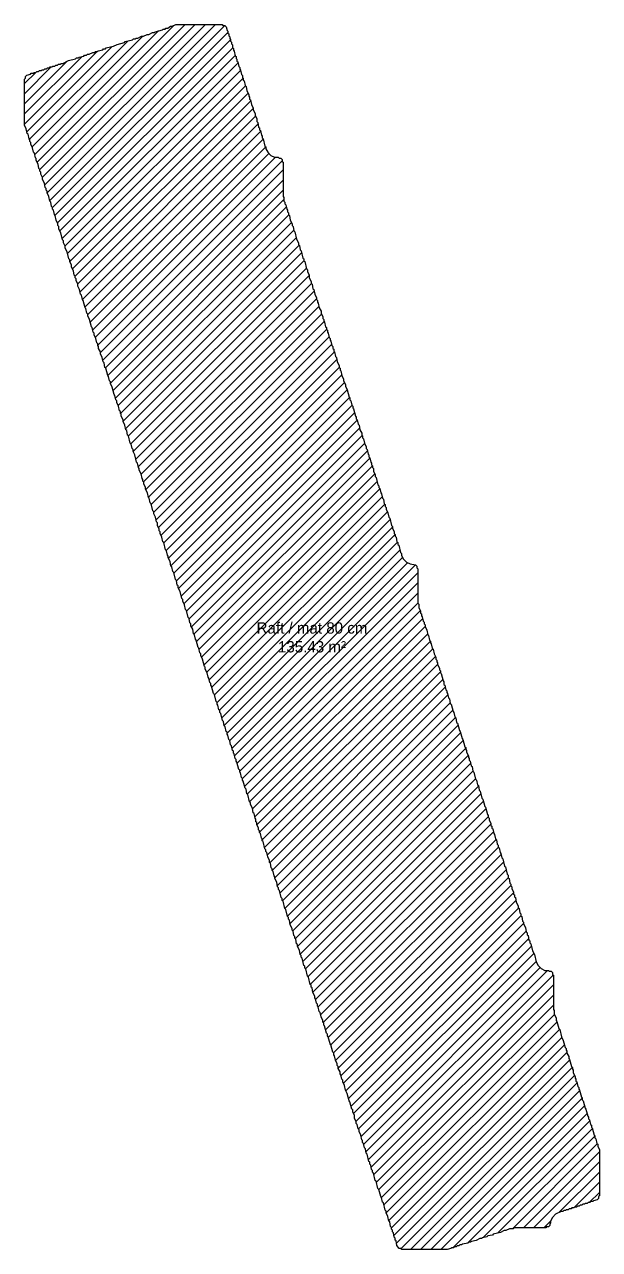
# Model space of a CAD drawing. Header units: metres. Extents: x -50 to 27.2, y -4.4 to 72.4.
# Drawn here: x -45.9 to -33.18, y 15.62 to 42.74 of the extents above; entities that cross this region are included whole.
import ezdxf

# ---------------------------------------------------------------- set-up
doc = ezdxf.new("R2010")
doc.units = ezdxf.units.M
for name, color, linetype in [('BLINDING-LABEL', 7, 'Continuous'), ('BLINDING-RAFT-80', 6, 'Continuous'), ('BLINDING-RAFT-80-HATCH', 6, 'Continuous')]:
    doc.layers.add(name, color=color, linetype=linetype)

msp = doc.modelspace()

# ---------------------------------------------------------------- hatches: boundary and pattern name
at = {"layer": 'BLINDING-RAFT-80-HATCH'}
h = msp.add_hatch(dxfattribs=at)
h.set_pattern_fill('ANSI31', scale=0.05)
h.paths.add_polyline_path([(-37.57, 15.64), (-37.61, 15.64), (-37.66, 15.71), (-37.68, 15.81), (-37.7, 15.83), (-37.7, 15.87), (-37.72, 15.89), (-37.74, 15.99), (-37.76, 16.01), (-37.76, 16.05), (-37.78, 16.07), (-37.78, 16.11), (-37.8, 16.13), (-37.82, 16.23), (-37.84, 16.25), (-37.86, 16.35), (-37.9, 16.43), (-37.9, 16.47), (-37.92, 16.49), (-37.96, 16.65), (-37.98, 16.67), (-38, 16.77), (-38.02, 16.79), (-38.06, 16.95), (-38.08, 16.97), (-38.12, 17.13), (-38.14, 17.15), (-38.18, 17.31), (-38.2, 17.33), (-38.2, 17.37), (-38.22, 17.39), (-38.24, 17.49), (-38.26, 17.51), (-38.26, 17.55), (-38.28, 17.57), (-38.32, 17.73), (-38.34, 17.75), (-38.36, 17.85), (-38.38, 17.87), (-38.4, 17.97), (-38.42, 17.99), (-38.42, 18.03), (-38.44, 18.05), (-38.46, 18.15), (-38.5, 18.23), (-38.5, 18.27), (-38.52, 18.29), (-38.54, 18.39), (-38.56, 18.41), (-38.56, 18.45), (-38.6, 18.53), (-38.6, 18.59), (-38.64, 18.67), (-38.64, 18.71), (-38.66, 18.73), (-38.7, 18.89), (-38.72, 18.91), (-38.76, 19.07), (-38.8, 19.15), (-38.82, 19.25), (-38.86, 19.33), (-38.86, 19.37), (-38.88, 19.39), (-38.9, 19.49), (-38.92, 19.51), (-38.92, 19.55), (-38.96, 19.63), (-38.96, 19.67), (-38.98, 19.69), (-38.98, 19.73), (-39.02, 19.81), (-39.04, 19.91), (-39.06, 19.93), (-39.06, 19.97), (-39.08, 19.99), (-39.12, 20.15), (-39.14, 20.17), (-39.18, 20.33), (-39.2, 20.35), (-39.2, 20.39), (-39.22, 20.41), (-39.26, 20.57), (-39.28, 20.59), (-39.28, 20.63), (-39.3, 20.65), (-39.3, 20.69), (-39.34, 20.77), (-39.36, 20.87), (-39.38, 20.89), (-39.4, 20.99), (-39.42, 21.01), (-39.42, 21.05), (-39.44, 21.07), (-39.46, 21.17), (-39.48, 21.19), (-39.48, 21.23), (-39.52, 21.31), (-39.54, 21.41), (-39.56, 21.43), (-39.56, 21.47), (-39.58, 21.49), (-39.62, 21.65), (-39.64, 21.67), (-39.68, 21.83), (-39.7, 21.85), (-39.7, 21.89), (-39.72, 21.91), (-39.76, 22.07), (-39.78, 22.09), (-39.78, 22.13), (-39.8, 22.15), (-39.82, 22.25), (-39.86, 22.33), (-39.86, 22.37), (-39.88, 22.39), (-39.9, 22.49), (-39.92, 22.51), (-39.92, 22.55), (-39.94, 22.57), (-39.96, 22.67), (-39.98, 22.69), (-39.98, 22.73), (-40.02, 22.81), (-40.04, 22.91), (-40.06, 22.93), (-40.06, 22.97), (-40.08, 22.99), (-40.12, 23.15), (-40.14, 23.17), (-40.18, 23.33), (-40.2, 23.35), (-40.2, 23.39), (-40.22, 23.41), (-40.26, 23.57), (-40.28, 23.59), (-40.28, 23.63), (-40.3, 23.65), (-40.32, 23.75), (-40.36, 23.83), (-40.36, 23.87), (-40.38, 23.89), (-40.4, 23.99), (-40.42, 24.01), (-40.42, 24.05), (-40.44, 24.07), (-40.46, 24.17), (-40.48, 24.19), (-40.48, 24.23), (-40.52, 24.31), (-40.54, 24.41), (-40.56, 24.43), (-40.56, 24.47), (-40.58, 24.49), (-40.62, 24.65), (-40.64, 24.67), (-40.64, 24.71), (-40.66, 24.73), (-40.68, 24.83), (-40.7, 24.85), (-40.7, 24.89), (-40.72, 24.91), (-40.72, 24.95), (-40.76, 25.03), (-40.76, 25.07), (-40.78, 25.09), (-40.78, 25.15), (-40.8, 25.17), (-40.82, 25.27), (-40.84, 25.29), (-40.86, 25.39), (-40.9, 25.47), (-40.9, 25.51), (-40.92, 25.53), (-40.96, 25.69), (-40.98, 25.71), (-41, 25.81), (-41.02, 25.83), (-41.06, 25.99), (-41.08, 26.01), (-41.08, 26.05), (-41.1, 26.07), (-41.12, 26.17), (-41.14, 26.19), (-41.14, 26.23), (-41.16, 26.25), (-41.2, 26.41), (-41.22, 26.43), (-41.22, 26.47), (-41.24, 26.49), (-41.26, 26.59), (-41.28, 26.61), (-41.28, 26.65), (-41.3, 26.67), (-41.32, 26.77), (-41.34, 26.79), (-41.36, 26.89), (-41.38, 26.91), (-41.4, 27.01), (-41.42, 27.03), (-41.42, 27.07), (-41.44, 27.09), (-41.46, 27.19), (-41.48, 27.21), (-41.5, 27.31), (-41.52, 27.33), (-41.56, 27.49), (-41.58, 27.51), (-41.58, 27.55), (-41.6, 27.57), (-41.62, 27.67), (-41.64, 27.69), (-41.64, 27.73), (-41.66, 27.75), (-41.7, 27.91), (-41.72, 27.93), (-41.76, 28.09), (-41.78, 28.11), (-41.78, 28.15), (-41.8, 28.17), (-41.82, 28.27), (-41.84, 28.29), (-41.86, 28.39), (-41.9, 28.47), (-41.9, 28.51), (-41.92, 28.53), (-41.96, 28.69), (-42, 28.77), (-42, 28.81), (-42.02, 28.83), (-42.04, 28.93), (-42.06, 28.95), (-42.1, 29.11), (-42.12, 29.13), (-42.14, 29.23), (-42.16, 29.25), (-42.18, 29.35), (-42.22, 29.43), (-42.22, 29.47), (-42.24, 29.49), (-42.26, 29.59), (-42.28, 29.61), (-42.32, 29.77), (-42.34, 29.79), (-42.36, 29.89), (-42.4, 29.97), (-42.4, 30.01), (-42.42, 30.03), (-42.46, 30.19), (-42.5, 30.27), (-42.5, 30.31), (-42.52, 30.33), (-42.54, 30.43), (-42.56, 30.45), (-42.6, 30.61), (-42.62, 30.63), (-42.64, 30.73), (-42.66, 30.75), (-42.68, 30.85), (-42.72, 30.93), (-42.72, 30.97), (-42.74, 30.99), (-42.76, 31.09), (-42.78, 31.11), (-42.82, 31.27), (-42.84, 31.29), (-42.86, 31.39), (-42.9, 31.47), (-42.9, 31.51), (-42.92, 31.53), (-42.92, 31.57), (-42.96, 31.65), (-42.96, 31.71), (-42.98, 31.73), (-43, 31.83), (-43.04, 31.91), (-43.04, 31.95), (-43.06, 31.97), (-43.1, 32.13), (-43.12, 32.15), (-43.14, 32.25), (-43.16, 32.27), (-43.18, 32.37), (-43.22, 32.45), (-43.22, 32.49), (-43.26, 32.57), (-43.26, 32.61), (-43.28, 32.63), (-43.28, 32.67), (-43.3, 32.69), (-43.32, 32.79), (-43.36, 32.87), (-43.36, 32.91), (-43.38, 32.93), (-43.4, 33.03), (-43.42, 33.05), (-43.46, 33.21), (-43.5, 33.29), (-43.5, 33.33), (-43.52, 33.35), (-43.54, 33.45), (-43.56, 33.47), (-43.6, 33.63), (-43.62, 33.65), (-43.64, 33.75), (-43.66, 33.77), (-43.68, 33.87), (-43.72, 33.95), (-43.72, 33.99), (-43.76, 34.07), (-43.76, 34.11), (-43.78, 34.13), (-43.78, 34.17), (-43.8, 34.19), (-43.82, 34.29), (-43.86, 34.37), (-43.86, 34.41), (-43.88, 34.43), (-43.9, 34.53), (-43.92, 34.55), (-43.96, 34.71), (-44, 34.79), (-44, 34.83), (-44.02, 34.85), (-44.04, 34.95), (-44.06, 34.97), (-44.1, 35.13), (-44.12, 35.15), (-44.14, 35.25), (-44.16, 35.27), (-44.18, 35.37), (-44.22, 35.45), (-44.22, 35.49), (-44.26, 35.57), (-44.26, 35.61), (-44.28, 35.63), (-44.28, 35.67), (-44.3, 35.69), (-44.32, 35.79), (-44.36, 35.87), (-44.36, 35.91), (-44.38, 35.93), (-44.4, 36.03), (-44.42, 36.05), (-44.46, 36.21), (-44.5, 36.29), (-44.5, 36.33), (-44.52, 36.35), (-44.54, 36.45), (-44.56, 36.47), (-44.6, 36.63), (-44.62, 36.65), (-44.64, 36.75), (-44.66, 36.77), (-44.68, 36.87), (-44.72, 36.95), (-44.72, 36.99), (-44.76, 37.07), (-44.76, 37.11), (-44.78, 37.13), (-44.78, 37.17), (-44.8, 37.19), (-44.82, 37.29), (-44.86, 37.37), (-44.86, 37.41), (-44.9, 37.49), (-44.9, 37.53), (-44.92, 37.55), (-44.96, 37.71), (-45, 37.79), (-45, 37.83), (-45.04, 37.91), (-45.04, 37.95), (-45.06, 37.97), (-45.1, 38.13), (-45.14, 38.21), (-45.14, 38.27), (-45.16, 38.29), (-45.16, 38.33), (-45.2, 38.41), (-45.22, 38.51), (-45.24, 38.53), (-45.26, 38.63), (-45.28, 38.65), (-45.28, 38.69), (-45.3, 38.71), (-45.32, 38.81), (-45.34, 38.83), (-45.36, 38.93), (-45.4, 39.01), (-45.4, 39.05), (-45.42, 39.07), (-45.42, 39.11), (-45.44, 39.13), (-45.46, 39.23), (-45.5, 39.31), (-45.5, 39.35), (-45.54, 39.43), (-45.54, 39.47), (-45.56, 39.49), (-45.56, 39.53), (-45.58, 39.55), (-45.6, 39.65), (-45.64, 39.73), (-45.64, 39.77), (-45.66, 39.79), (-45.68, 39.89), (-45.7, 39.91), (-45.72, 40.01), (-45.76, 40.09), (-45.76, 40.13), (-45.78, 40.15), (-45.78, 40.19), (-45.8, 40.21), (-45.82, 40.31), (-45.84, 40.33), (-45.86, 40.43), (-45.9, 40.51), (-45.9, 41.53), (-45.88, 41.55), (-45.88, 41.59), (-45.85, 41.62), (-45.77, 41.64), (-45.75, 41.66), (-45.71, 41.66), (-45.69, 41.68), (-45.65, 41.68), (-45.63, 41.7), (-45.59, 41.7), (-45.57, 41.72), (-45.53, 41.72), (-45.51, 41.74), (-45.47, 41.74), (-45.45, 41.76), (-45.41, 41.76), (-45.39, 41.78), (-45.35, 41.78), (-45.33, 41.8), (-45.29, 41.8), (-45.27, 41.82), (-45.23, 41.82), (-45.21, 41.84), (-45.17, 41.84), (-45.15, 41.86), (-45.11, 41.86), (-45.09, 41.88), (-45.05, 41.88), (-44.93, 41.94), (-44.77, 41.98), (-44.75, 42), (-44.71, 42), (-44.69, 42.02), (-44.59, 42.04), (-44.57, 42.06), (-44.53, 42.06), (-44.51, 42.08), (-44.47, 42.08), (-44.39, 42.12), (-44.35, 42.12), (-44.33, 42.14), (-44.29, 42.14), (-44.27, 42.16), (-44.17, 42.18), (-44.15, 42.2), (-44.11, 42.2), (-44.09, 42.22), (-43.93, 42.26), (-43.85, 42.3), (-43.69, 42.34), (-43.67, 42.36), (-43.51, 42.4), (-43.49, 42.42), (-43.45, 42.42), (-43.43, 42.44), (-43.39, 42.44), (-43.31, 42.48), (-43.27, 42.48), (-43.19, 42.52), (-43.15, 42.52), (-43.07, 42.56), (-43.03, 42.56), (-43.01, 42.58), (-42.85, 42.62), (-42.83, 42.64), (-42.79, 42.64), (-42.77, 42.66), (-42.73, 42.66), (-42.67, 42.7), (-42.63, 42.7), (-42.55, 42.74), (-41.53, 42.74), (-41.51, 42.72), (-41.47, 42.72), (-41.44, 42.69), (-41.42, 42.61), (-41.4, 42.59), (-41.4, 42.55), (-41.38, 42.53), (-41.38, 42.49), (-41.36, 42.47), (-41.36, 42.43), (-41.34, 42.41), (-41.34, 42.37), (-41.32, 42.35), (-41.32, 42.31), (-41.3, 42.29), (-41.3, 42.23), (-41.28, 42.21), (-41.28, 42.17), (-41.26, 42.15), (-41.24, 42.05), (-41.22, 42.03), (-41.22, 41.99), (-41.2, 41.97), (-41.2, 41.93), (-41.18, 41.91), (-41.16, 41.81), (-41.14, 41.79), (-41.14, 41.75), (-41.12, 41.73), (-41.1, 41.63), (-41.08, 41.61), (-41.08, 41.57), (-41.06, 41.55), (-41.06, 41.51), (-41.04, 41.49), (-41.02, 41.39), (-41, 41.37), (-40.98, 41.27), (-40.94, 41.19), (-40.94, 41.15), (-40.92, 41.13), (-40.92, 41.09), (-40.9, 41.07), (-40.88, 40.97), (-40.84, 40.89), (-40.84, 40.85), (-40.8, 40.77), (-40.8, 40.73), (-40.76, 40.65), (-40.76, 40.59), (-40.74, 40.57), (-40.72, 40.47), (-40.7, 40.45), (-40.7, 40.41), (-40.68, 40.39), (-40.66, 40.29), (-40.64, 40.27), (-40.64, 40.23), (-40.62, 40.21), (-40.58, 40.05), (-40.56, 40.03), (-40.56, 39.99), (-40.52, 39.91), (-40.45, 39.84), (-40.37, 39.8), (-40.29, 39.8), (-40.27, 39.78), (-40.23, 39.78), (-40.2, 39.75), (-40.2, 39.71), (-40.18, 39.69), (-40.18, 38.93), (-40.16, 38.91), (-40.16, 38.83), (-40.14, 38.81), (-40.14, 38.77), (-40.12, 38.75), (-40.1, 38.65), (-40.08, 38.63), (-40.08, 38.59), (-40.06, 38.57), (-40.06, 38.53), (-40.04, 38.51), (-40.02, 38.41), (-39.98, 38.33), (-39.98, 38.29), (-39.96, 38.27), (-39.94, 38.17), (-39.92, 38.15), (-39.88, 37.99), (-39.84, 37.91), (-39.84, 37.87), (-39.82, 37.85), (-39.8, 37.75), (-39.78, 37.73), (-39.74, 37.57), (-39.72, 37.55), (-39.72, 37.51), (-39.7, 37.49), (-39.66, 37.33), (-39.64, 37.31), (-39.64, 37.27), (-39.6, 37.19), (-39.6, 37.13), (-39.56, 37.05), (-39.56, 37.01), (-39.54, 36.99), (-39.52, 36.89), (-39.5, 36.87), (-39.48, 36.77), (-39.44, 36.69), (-39.44, 36.65), (-39.42, 36.63), (-39.42, 36.59), (-39.4, 36.57), (-39.38, 36.47), (-39.34, 36.39), (-39.34, 36.35), (-39.3, 36.27), (-39.3, 36.23), (-39.28, 36.21), (-39.28, 36.17), (-39.26, 36.15), (-39.24, 36.05), (-39.22, 36.03), (-39.22, 35.99), (-39.2, 35.97), (-39.2, 35.93), (-39.18, 35.91), (-39.16, 35.81), (-39.14, 35.79), (-39.14, 35.75), (-39.12, 35.73), (-39.1, 35.63), (-39.08, 35.61), (-39.08, 35.57), (-39.06, 35.55), (-39.06, 35.51), (-39.04, 35.49), (-39.02, 35.39), (-39, 35.37), (-38.98, 35.27), (-38.94, 35.19), (-38.94, 35.15), (-38.92, 35.13), (-38.92, 35.09), (-38.9, 35.07), (-38.88, 34.97), (-38.84, 34.89), (-38.84, 34.85), (-38.8, 34.77), (-38.8, 34.73), (-38.76, 34.65), (-38.72, 34.49), (-38.7, 34.47), (-38.7, 34.43), (-38.68, 34.41), (-38.66, 34.31), (-38.64, 34.29), (-38.64, 34.25), (-38.62, 34.23), (-38.58, 34.07), (-38.56, 34.05), (-38.56, 34.01), (-38.54, 33.99), (-38.52, 33.89), (-38.5, 33.87), (-38.48, 33.77), (-38.44, 33.69), (-38.44, 33.65), (-38.42, 33.63), (-38.42, 33.59), (-38.4, 33.57), (-38.38, 33.47), (-38.34, 33.39), (-38.34, 33.35), (-38.32, 33.33), (-38.3, 33.23), (-38.28, 33.21), (-38.28, 33.17), (-38.26, 33.15), (-38.24, 33.05), (-38.22, 33.03), (-38.22, 32.99), (-38.2, 32.97), (-38.2, 32.93), (-38.18, 32.91), (-38.18, 32.85), (-38.14, 32.77), (-38.14, 32.73), (-38.12, 32.71), (-38.08, 32.55), (-38.06, 32.53), (-38.06, 32.49), (-38.04, 32.47), (-38.02, 32.37), (-38, 32.35), (-37.98, 32.25), (-37.96, 32.23), (-37.94, 32.13), (-37.92, 32.11), (-37.92, 32.07), (-37.9, 32.05), (-37.9, 32.01), (-37.86, 31.93), (-37.84, 31.83), (-37.82, 31.81), (-37.78, 31.65), (-37.76, 31.63), (-37.76, 31.59), (-37.72, 31.51), (-37.72, 31.47), (-37.7, 31.45), (-37.7, 31.41), (-37.68, 31.39), (-37.66, 31.29), (-37.64, 31.27), (-37.64, 31.23), (-37.62, 31.21), (-37.58, 31.05), (-37.56, 31.03), (-37.56, 30.99), (-37.52, 30.91), (-37.45, 30.84), (-37.37, 30.8), (-37.25, 30.78), (-37.22, 30.75), (-37.22, 30.71), (-37.2, 30.69), (-37.2, 29.93), (-37.18, 29.91), (-37.18, 29.83), (-37.14, 29.75), (-37.14, 29.71), (-37.12, 29.69), (-37.12, 29.65), (-37.1, 29.63), (-37.08, 29.53), (-37.06, 29.51), (-37.06, 29.47), (-37.04, 29.45), (-37.04, 29.41), (-37, 29.33), (-36.98, 29.23), (-36.96, 29.21), (-36.94, 29.11), (-36.92, 29.09), (-36.92, 29.05), (-36.9, 29.03), (-36.88, 28.93), (-36.86, 28.91), (-36.84, 28.81), (-36.8, 28.73), (-36.8, 28.69), (-36.78, 28.67), (-36.78, 28.63), (-36.76, 28.61), (-36.76, 28.57), (-36.72, 28.49), (-36.72, 28.45), (-36.7, 28.43), (-36.7, 28.39), (-36.68, 28.37), (-36.64, 28.21), (-36.62, 28.19), (-36.62, 28.13), (-36.6, 28.11), (-36.58, 28.01), (-36.56, 27.99), (-36.56, 27.95), (-36.54, 27.93), (-36.52, 27.83), (-36.5, 27.81), (-36.48, 27.71), (-36.46, 27.69), (-36.42, 27.53), (-36.4, 27.51), (-36.38, 27.41), (-36.36, 27.39), (-36.34, 27.29), (-36.32, 27.27), (-36.28, 27.11), (-36.26, 27.09), (-36.22, 26.93), (-36.2, 26.91), (-36.16, 26.75), (-36.14, 26.73), (-36.14, 26.69), (-36.12, 26.67), (-36.12, 26.63), (-36.08, 26.55), (-36.08, 26.51), (-36.06, 26.49), (-36.06, 26.45), (-36.04, 26.43), (-36.02, 26.33), (-36, 26.31), (-35.98, 26.21), (-35.96, 26.19), (-35.92, 26.03), (-35.9, 26.01), (-35.88, 25.91), (-35.86, 25.89), (-35.84, 25.79), (-35.82, 25.77), (-35.78, 25.61), (-35.76, 25.59), (-35.72, 25.43), (-35.7, 25.41), (-35.66, 25.25), (-35.64, 25.23), (-35.64, 25.19), (-35.62, 25.17), (-35.62, 25.13), (-35.58, 25.05), (-35.58, 25.01), (-35.56, 24.99), (-35.56, 24.95), (-35.54, 24.93), (-35.52, 24.83), (-35.5, 24.81), (-35.48, 24.71), (-35.46, 24.69), (-35.44, 24.59), (-35.42, 24.57), (-35.42, 24.53), (-35.4, 24.51), (-35.38, 24.41), (-35.36, 24.39), (-35.34, 24.29), (-35.32, 24.27), (-35.28, 24.11), (-35.26, 24.09), (-35.22, 23.93), (-35.2, 23.91), (-35.2, 23.85), (-35.18, 23.83), (-35.16, 23.73), (-35.14, 23.71), (-35.14, 23.67), (-35.12, 23.65), (-35.12, 23.61), (-35.08, 23.53), (-35.08, 23.49), (-35.06, 23.47), (-35.06, 23.43), (-35.04, 23.41), (-35.02, 23.31), (-34.98, 23.23), (-34.98, 23.19), (-34.96, 23.17), (-34.94, 23.07), (-34.92, 23.05), (-34.92, 23.01), (-34.9, 22.99), (-34.88, 22.89), (-34.86, 22.87), (-34.86, 22.83), (-34.82, 22.75), (-34.8, 22.65), (-34.78, 22.63), (-34.78, 22.59), (-34.76, 22.57), (-34.74, 22.47), (-34.72, 22.45), (-34.72, 22.41), (-34.7, 22.39), (-34.66, 22.23), (-34.62, 22.15), (-34.58, 21.99), (-34.54, 21.91), (-34.47, 21.84), (-34.39, 21.8), (-34.31, 21.8), (-34.29, 21.78), (-34.25, 21.78), (-34.22, 21.75), (-34.22, 21.71), (-34.2, 21.69), (-34.2, 20.93), (-34.18, 20.91), (-34.18, 20.83), (-34.14, 20.75), (-34.14, 20.69), (-34.12, 20.67), (-34.08, 20.51), (-34.06, 20.49), (-34.02, 20.33), (-33.98, 20.25), (-33.94, 20.09), (-33.92, 20.07), (-33.92, 20.03), (-33.9, 20.01), (-33.9, 19.97), (-33.86, 19.89), (-33.86, 19.85), (-33.84, 19.83), (-33.8, 19.67), (-33.78, 19.65), (-33.78, 19.61), (-33.76, 19.59), (-33.76, 19.53), (-33.72, 19.45), (-33.72, 19.41), (-33.7, 19.39), (-33.7, 19.35), (-33.68, 19.33), (-33.66, 19.23), (-33.64, 19.21), (-33.64, 19.17), (-33.62, 19.15), (-33.58, 18.99), (-33.56, 18.97), (-33.56, 18.93), (-33.54, 18.91), (-33.5, 18.75), (-33.48, 18.73), (-33.44, 18.57), (-33.42, 18.55), (-33.42, 18.51), (-33.4, 18.49), (-33.38, 18.39), (-33.36, 18.37), (-33.36, 18.33), (-33.34, 18.31), (-33.3, 18.15), (-33.28, 18.13), (-33.28, 18.09), (-33.26, 18.07), (-33.24, 17.97), (-33.22, 17.95), (-33.22, 17.91), (-33.18, 17.83), (-33.18, 16.81), (-33.2, 16.79), (-33.2, 16.75), (-33.23, 16.72), (-33.31, 16.7), (-33.33, 16.68), (-33.37, 16.68), (-33.39, 16.66), (-33.43, 16.66), (-33.45, 16.64), (-33.49, 16.64), (-33.51, 16.62), (-33.55, 16.62), (-33.57, 16.6), (-33.61, 16.6), (-33.63, 16.58), (-33.67, 16.58), (-33.69, 16.56), (-33.73, 16.56), (-33.75, 16.54), (-33.79, 16.54), (-33.81, 16.52), (-33.85, 16.52), (-33.87, 16.5), (-33.91, 16.5), (-33.93, 16.48), (-33.97, 16.48), (-33.99, 16.46), (-34.03, 16.46), (-34.15, 16.4), (-34.22, 16.33), (-34.26, 16.25), (-34.26, 16.21), (-34.28, 16.19), (-34.28, 16.15), (-34.31, 16.12), (-34.35, 16.12), (-34.37, 16.1), (-35.07, 16.1), (-35.09, 16.08), (-35.17, 16.08), (-35.25, 16.04), (-35.29, 16.04), (-35.37, 16), (-35.53, 15.96), (-35.55, 15.94), (-35.65, 15.92), (-35.67, 15.9), (-35.77, 15.88), (-35.79, 15.86), (-35.83, 15.86), (-35.91, 15.82), (-36.01, 15.8), (-36.03, 15.78), (-36.07, 15.78), (-36.09, 15.76), (-36.21, 15.74), (-36.23, 15.72), (-36.27, 15.72), (-36.29, 15.7), (-36.33, 15.7), (-36.35, 15.68), (-36.39, 15.68), (-36.41, 15.66), (-36.45, 15.66), (-36.47, 15.64), (-36.55, 15.62), (-37.55, 15.62)])

# ---------------------------------------------------------------- linework, layer by layer
at = {"layer": 'BLINDING-RAFT-80'}
msp.add_lwpolyline([(-37.57, 15.64), (-37.61, 15.64), (-37.66, 15.71), (-37.68, 15.81), (-37.7, 15.83), (-37.7, 15.87), (-37.72, 15.89), (-37.74, 15.99), (-37.76, 16.01), (-37.76, 16.05), (-37.78, 16.07), (-37.78, 16.11), (-37.8, 16.13), (-37.82, 16.23), (-37.84, 16.25), (-37.86, 16.35), (-37.9, 16.43), (-37.9, 16.47), (-37.92, 16.49), (-37.96, 16.65), (-37.98, 16.67), (-38, 16.77), (-38.02, 16.79), (-38.06, 16.95), (-38.08, 16.97), (-38.12, 17.13), (-38.14, 17.15), (-38.18, 17.31), (-38.2, 17.33), (-38.2, 17.37), (-38.22, 17.39), (-38.24, 17.49), (-38.26, 17.51), (-38.26, 17.55), (-38.28, 17.57), (-38.32, 17.73), (-38.34, 17.75), (-38.36, 17.85), (-38.38, 17.87), (-38.4, 17.97), (-38.42, 17.99), (-38.42, 18.03), (-38.44, 18.05), (-38.46, 18.15), (-38.5, 18.23), (-38.5, 18.27), (-38.52, 18.29), (-38.54, 18.39), (-38.56, 18.41), (-38.56, 18.45), (-38.6, 18.53), (-38.6, 18.59), (-38.64, 18.67), (-38.64, 18.71), (-38.66, 18.73), (-38.7, 18.89), (-38.72, 18.91), (-38.76, 19.07), (-38.8, 19.15), (-38.82, 19.25), (-38.86, 19.33), (-38.86, 19.37), (-38.88, 19.39), (-38.9, 19.49), (-38.92, 19.51), (-38.92, 19.55), (-38.96, 19.63), (-38.96, 19.67), (-38.98, 19.69), (-38.98, 19.73), (-39.02, 19.81), (-39.04, 19.91), (-39.06, 19.93), (-39.06, 19.97), (-39.08, 19.99), (-39.12, 20.15), (-39.14, 20.17), (-39.18, 20.33), (-39.2, 20.35), (-39.2, 20.39), (-39.22, 20.41), (-39.26, 20.57), (-39.28, 20.59), (-39.28, 20.63), (-39.3, 20.65), (-39.3, 20.69), (-39.34, 20.77), (-39.36, 20.87), (-39.38, 20.89), (-39.4, 20.99), (-39.42, 21.01), (-39.42, 21.05), (-39.44, 21.07), (-39.46, 21.17), (-39.48, 21.19), (-39.48, 21.23), (-39.52, 21.31), (-39.54, 21.41), (-39.56, 21.43), (-39.56, 21.47), (-39.58, 21.49), (-39.62, 21.65), (-39.64, 21.67), (-39.68, 21.83), (-39.7, 21.85), (-39.7, 21.89), (-39.72, 21.91), (-39.76, 22.07), (-39.78, 22.09), (-39.78, 22.13), (-39.8, 22.15), (-39.82, 22.25), (-39.86, 22.33), (-39.86, 22.37), (-39.88, 22.39), (-39.9, 22.49), (-39.92, 22.51), (-39.92, 22.55), (-39.94, 22.57), (-39.96, 22.67), (-39.98, 22.69), (-39.98, 22.73), (-40.02, 22.81), (-40.04, 22.91), (-40.06, 22.93), (-40.06, 22.97), (-40.08, 22.99), (-40.12, 23.15), (-40.14, 23.17), (-40.18, 23.33), (-40.2, 23.35), (-40.2, 23.39), (-40.22, 23.41), (-40.26, 23.57), (-40.28, 23.59), (-40.28, 23.63), (-40.3, 23.65), (-40.32, 23.75), (-40.36, 23.83), (-40.36, 23.87), (-40.38, 23.89), (-40.4, 23.99), (-40.42, 24.01), (-40.42, 24.05), (-40.44, 24.07), (-40.46, 24.17), (-40.48, 24.19), (-40.48, 24.23), (-40.52, 24.31), (-40.54, 24.41), (-40.56, 24.43), (-40.56, 24.47), (-40.58, 24.49), (-40.62, 24.65), (-40.64, 24.67), (-40.64, 24.71), (-40.66, 24.73), (-40.68, 24.83), (-40.7, 24.85), (-40.7, 24.89), (-40.72, 24.91), (-40.72, 24.95), (-40.76, 25.03), (-40.76, 25.07), (-40.78, 25.09), (-40.78, 25.15), (-40.8, 25.17), (-40.82, 25.27), (-40.84, 25.29), (-40.86, 25.39), (-40.9, 25.47), (-40.9, 25.51), (-40.92, 25.53), (-40.96, 25.69), (-40.98, 25.71), (-41, 25.81), (-41.02, 25.83), (-41.06, 25.99), (-41.08, 26.01), (-41.08, 26.05), (-41.1, 26.07), (-41.12, 26.17), (-41.14, 26.19), (-41.14, 26.23), (-41.16, 26.25), (-41.2, 26.41), (-41.22, 26.43), (-41.22, 26.47), (-41.24, 26.49), (-41.26, 26.59), (-41.28, 26.61), (-41.28, 26.65), (-41.3, 26.67), (-41.32, 26.77), (-41.34, 26.79), (-41.36, 26.89), (-41.38, 26.91), (-41.4, 27.01), (-41.42, 27.03), (-41.42, 27.07), (-41.44, 27.09), (-41.46, 27.19), (-41.48, 27.21), (-41.5, 27.31), (-41.52, 27.33), (-41.56, 27.49), (-41.58, 27.51), (-41.58, 27.55), (-41.6, 27.57), (-41.62, 27.67), (-41.64, 27.69), (-41.64, 27.73), (-41.66, 27.75), (-41.7, 27.91), (-41.72, 27.93), (-41.76, 28.09), (-41.78, 28.11), (-41.78, 28.15), (-41.8, 28.17), (-41.82, 28.27), (-41.84, 28.29), (-41.86, 28.39), (-41.9, 28.47), (-41.9, 28.51), (-41.92, 28.53), (-41.96, 28.69), (-42, 28.77), (-42, 28.81), (-42.02, 28.83), (-42.04, 28.93), (-42.06, 28.95), (-42.1, 29.11), (-42.12, 29.13), (-42.14, 29.23), (-42.16, 29.25), (-42.18, 29.35), (-42.22, 29.43), (-42.22, 29.47), (-42.24, 29.49), (-42.26, 29.59), (-42.28, 29.61), (-42.32, 29.77), (-42.34, 29.79), (-42.36, 29.89), (-42.4, 29.97), (-42.4, 30.01), (-42.42, 30.03), (-42.46, 30.19), (-42.5, 30.27), (-42.5, 30.31), (-42.52, 30.33), (-42.54, 30.43), (-42.56, 30.45), (-42.6, 30.61), (-42.62, 30.63), (-42.64, 30.73), (-42.66, 30.75), (-42.68, 30.85), (-42.72, 30.93), (-42.72, 30.97), (-42.74, 30.99), (-42.76, 31.09), (-42.78, 31.11), (-42.82, 31.27), (-42.84, 31.29), (-42.86, 31.39), (-42.9, 31.47), (-42.9, 31.51), (-42.92, 31.53), (-42.92, 31.57), (-42.96, 31.65), (-42.96, 31.71), (-42.98, 31.73), (-43, 31.83), (-43.04, 31.91), (-43.04, 31.95), (-43.06, 31.97), (-43.1, 32.13), (-43.12, 32.15), (-43.14, 32.25), (-43.16, 32.27), (-43.18, 32.37), (-43.22, 32.45), (-43.22, 32.49), (-43.26, 32.57), (-43.26, 32.61), (-43.28, 32.63), (-43.28, 32.67), (-43.3, 32.69), (-43.32, 32.79), (-43.36, 32.87), (-43.36, 32.91), (-43.38, 32.93), (-43.4, 33.03), (-43.42, 33.05), (-43.46, 33.21), (-43.5, 33.29), (-43.5, 33.33), (-43.52, 33.35), (-43.54, 33.45), (-43.56, 33.47), (-43.6, 33.63), (-43.62, 33.65), (-43.64, 33.75), (-43.66, 33.77), (-43.68, 33.87), (-43.72, 33.95), (-43.72, 33.99), (-43.76, 34.07), (-43.76, 34.11), (-43.78, 34.13), (-43.78, 34.17), (-43.8, 34.19), (-43.82, 34.29), (-43.86, 34.37), (-43.86, 34.41), (-43.88, 34.43), (-43.9, 34.53), (-43.92, 34.55), (-43.96, 34.71), (-44, 34.79), (-44, 34.83), (-44.02, 34.85), (-44.04, 34.95), (-44.06, 34.97), (-44.1, 35.13), (-44.12, 35.15), (-44.14, 35.25), (-44.16, 35.27), (-44.18, 35.37), (-44.22, 35.45), (-44.22, 35.49), (-44.26, 35.57), (-44.26, 35.61), (-44.28, 35.63), (-44.28, 35.67), (-44.3, 35.69), (-44.32, 35.79), (-44.36, 35.87), (-44.36, 35.91), (-44.38, 35.93), (-44.4, 36.03), (-44.42, 36.05), (-44.46, 36.21), (-44.5, 36.29), (-44.5, 36.33), (-44.52, 36.35), (-44.54, 36.45), (-44.56, 36.47), (-44.6, 36.63), (-44.62, 36.65), (-44.64, 36.75), (-44.66, 36.77), (-44.68, 36.87), (-44.72, 36.95), (-44.72, 36.99), (-44.76, 37.07), (-44.76, 37.11), (-44.78, 37.13), (-44.78, 37.17), (-44.8, 37.19), (-44.82, 37.29), (-44.86, 37.37), (-44.86, 37.41), (-44.9, 37.49), (-44.9, 37.53), (-44.92, 37.55), (-44.96, 37.71), (-45, 37.79), (-45, 37.83), (-45.04, 37.91), (-45.04, 37.95), (-45.06, 37.97), (-45.1, 38.13), (-45.14, 38.21), (-45.14, 38.27), (-45.16, 38.29), (-45.16, 38.33), (-45.2, 38.41), (-45.22, 38.51), (-45.24, 38.53), (-45.26, 38.63), (-45.28, 38.65), (-45.28, 38.69), (-45.3, 38.71), (-45.32, 38.81), (-45.34, 38.83), (-45.36, 38.93), (-45.4, 39.01), (-45.4, 39.05), (-45.42, 39.07), (-45.42, 39.11), (-45.44, 39.13), (-45.46, 39.23), (-45.5, 39.31), (-45.5, 39.35), (-45.54, 39.43), (-45.54, 39.47), (-45.56, 39.49), (-45.56, 39.53), (-45.58, 39.55), (-45.6, 39.65), (-45.64, 39.73), (-45.64, 39.77), (-45.66, 39.79), (-45.68, 39.89), (-45.7, 39.91), (-45.72, 40.01), (-45.76, 40.09), (-45.76, 40.13), (-45.78, 40.15), (-45.78, 40.19), (-45.8, 40.21), (-45.82, 40.31), (-45.84, 40.33), (-45.86, 40.43), (-45.9, 40.51), (-45.9, 41.53), (-45.88, 41.55), (-45.88, 41.59), (-45.85, 41.62), (-45.77, 41.64), (-45.75, 41.66), (-45.71, 41.66), (-45.69, 41.68), (-45.65, 41.68), (-45.63, 41.7), (-45.59, 41.7), (-45.57, 41.72), (-45.53, 41.72), (-45.51, 41.74), (-45.47, 41.74), (-45.45, 41.76), (-45.41, 41.76), (-45.39, 41.78), (-45.35, 41.78), (-45.33, 41.8), (-45.29, 41.8), (-45.27, 41.82), (-45.23, 41.82), (-45.21, 41.84), (-45.17, 41.84), (-45.15, 41.86), (-45.11, 41.86), (-45.09, 41.88), (-45.05, 41.88), (-44.93, 41.94), (-44.77, 41.98), (-44.75, 42), (-44.71, 42), (-44.69, 42.02), (-44.59, 42.04), (-44.57, 42.06), (-44.53, 42.06), (-44.51, 42.08), (-44.47, 42.08), (-44.39, 42.12), (-44.35, 42.12), (-44.33, 42.14), (-44.29, 42.14), (-44.27, 42.16), (-44.17, 42.18), (-44.15, 42.2), (-44.11, 42.2), (-44.09, 42.22), (-43.93, 42.26), (-43.85, 42.3), (-43.69, 42.34), (-43.67, 42.36), (-43.51, 42.4), (-43.49, 42.42), (-43.45, 42.42), (-43.43, 42.44), (-43.39, 42.44), (-43.31, 42.48), (-43.27, 42.48), (-43.19, 42.52), (-43.15, 42.52), (-43.07, 42.56), (-43.03, 42.56), (-43.01, 42.58), (-42.85, 42.62), (-42.83, 42.64), (-42.79, 42.64), (-42.77, 42.66), (-42.73, 42.66), (-42.67, 42.7), (-42.63, 42.7), (-42.55, 42.74), (-41.53, 42.74), (-41.51, 42.72), (-41.47, 42.72), (-41.44, 42.69), (-41.42, 42.61), (-41.4, 42.59), (-41.4, 42.55), (-41.38, 42.53), (-41.38, 42.49), (-41.36, 42.47), (-41.36, 42.43), (-41.34, 42.41), (-41.34, 42.37), (-41.32, 42.35), (-41.32, 42.31), (-41.3, 42.29), (-41.3, 42.23), (-41.28, 42.21), (-41.28, 42.17), (-41.26, 42.15), (-41.24, 42.05), (-41.22, 42.03), (-41.22, 41.99), (-41.2, 41.97), (-41.2, 41.93), (-41.18, 41.91), (-41.16, 41.81), (-41.14, 41.79), (-41.14, 41.75), (-41.12, 41.73), (-41.1, 41.63), (-41.08, 41.61), (-41.08, 41.57), (-41.06, 41.55), (-41.06, 41.51), (-41.04, 41.49), (-41.02, 41.39), (-41, 41.37), (-40.98, 41.27), (-40.94, 41.19), (-40.94, 41.15), (-40.92, 41.13), (-40.92, 41.09), (-40.9, 41.07), (-40.88, 40.97), (-40.84, 40.89), (-40.84, 40.85), (-40.8, 40.77), (-40.8, 40.73), (-40.76, 40.65), (-40.76, 40.59), (-40.74, 40.57), (-40.72, 40.47), (-40.7, 40.45), (-40.7, 40.41), (-40.68, 40.39), (-40.66, 40.29), (-40.64, 40.27), (-40.64, 40.23), (-40.62, 40.21), (-40.58, 40.05), (-40.56, 40.03), (-40.56, 39.99), (-40.52, 39.91), (-40.45, 39.84), (-40.37, 39.8), (-40.29, 39.8), (-40.27, 39.78), (-40.23, 39.78), (-40.2, 39.75), (-40.2, 39.71), (-40.18, 39.69), (-40.18, 38.93), (-40.16, 38.91), (-40.16, 38.83), (-40.14, 38.81), (-40.14, 38.77), (-40.12, 38.75), (-40.1, 38.65), (-40.08, 38.63), (-40.08, 38.59), (-40.06, 38.57), (-40.06, 38.53), (-40.04, 38.51), (-40.02, 38.41), (-39.98, 38.33), (-39.98, 38.29), (-39.96, 38.27), (-39.94, 38.17), (-39.92, 38.15), (-39.88, 37.99), (-39.84, 37.91), (-39.84, 37.87), (-39.82, 37.85), (-39.8, 37.75), (-39.78, 37.73), (-39.74, 37.57), (-39.72, 37.55), (-39.72, 37.51), (-39.7, 37.49), (-39.66, 37.33), (-39.64, 37.31), (-39.64, 37.27), (-39.6, 37.19), (-39.6, 37.13), (-39.56, 37.05), (-39.56, 37.01), (-39.54, 36.99), (-39.52, 36.89), (-39.5, 36.87), (-39.48, 36.77), (-39.44, 36.69), (-39.44, 36.65), (-39.42, 36.63), (-39.42, 36.59), (-39.4, 36.57), (-39.38, 36.47), (-39.34, 36.39), (-39.34, 36.35), (-39.3, 36.27), (-39.3, 36.23), (-39.28, 36.21), (-39.28, 36.17), (-39.26, 36.15), (-39.24, 36.05), (-39.22, 36.03), (-39.22, 35.99), (-39.2, 35.97), (-39.2, 35.93), (-39.18, 35.91), (-39.16, 35.81), (-39.14, 35.79), (-39.14, 35.75), (-39.12, 35.73), (-39.1, 35.63), (-39.08, 35.61), (-39.08, 35.57), (-39.06, 35.55), (-39.06, 35.51), (-39.04, 35.49), (-39.02, 35.39), (-39, 35.37), (-38.98, 35.27), (-38.94, 35.19), (-38.94, 35.15), (-38.92, 35.13), (-38.92, 35.09), (-38.9, 35.07), (-38.88, 34.97), (-38.84, 34.89), (-38.84, 34.85), (-38.8, 34.77), (-38.8, 34.73), (-38.76, 34.65), (-38.72, 34.49), (-38.7, 34.47), (-38.7, 34.43), (-38.68, 34.41), (-38.66, 34.31), (-38.64, 34.29), (-38.64, 34.25), (-38.62, 34.23), (-38.58, 34.07), (-38.56, 34.05), (-38.56, 34.01), (-38.54, 33.99), (-38.52, 33.89), (-38.5, 33.87), (-38.48, 33.77), (-38.44, 33.69), (-38.44, 33.65), (-38.42, 33.63), (-38.42, 33.59), (-38.4, 33.57), (-38.38, 33.47), (-38.34, 33.39), (-38.34, 33.35), (-38.32, 33.33), (-38.3, 33.23), (-38.28, 33.21), (-38.28, 33.17), (-38.26, 33.15), (-38.24, 33.05), (-38.22, 33.03), (-38.22, 32.99), (-38.2, 32.97), (-38.2, 32.93), (-38.18, 32.91), (-38.18, 32.85), (-38.14, 32.77), (-38.14, 32.73), (-38.12, 32.71), (-38.08, 32.55), (-38.06, 32.53), (-38.06, 32.49), (-38.04, 32.47), (-38.02, 32.37), (-38, 32.35), (-37.98, 32.25), (-37.96, 32.23), (-37.94, 32.13), (-37.92, 32.11), (-37.92, 32.07), (-37.9, 32.05), (-37.9, 32.01), (-37.86, 31.93), (-37.84, 31.83), (-37.82, 31.81), (-37.78, 31.65), (-37.76, 31.63), (-37.76, 31.59), (-37.72, 31.51), (-37.72, 31.47), (-37.7, 31.45), (-37.7, 31.41), (-37.68, 31.39), (-37.66, 31.29), (-37.64, 31.27), (-37.64, 31.23), (-37.62, 31.21), (-37.58, 31.05), (-37.56, 31.03), (-37.56, 30.99), (-37.52, 30.91), (-37.45, 30.84), (-37.37, 30.8), (-37.25, 30.78), (-37.22, 30.75), (-37.22, 30.71), (-37.2, 30.69), (-37.2, 29.93), (-37.18, 29.91), (-37.18, 29.83), (-37.14, 29.75), (-37.14, 29.71), (-37.12, 29.69), (-37.12, 29.65), (-37.1, 29.63), (-37.08, 29.53), (-37.06, 29.51), (-37.06, 29.47), (-37.04, 29.45), (-37.04, 29.41), (-37, 29.33), (-36.98, 29.23), (-36.96, 29.21), (-36.94, 29.11), (-36.92, 29.09), (-36.92, 29.05), (-36.9, 29.03), (-36.88, 28.93), (-36.86, 28.91), (-36.84, 28.81), (-36.8, 28.73), (-36.8, 28.69), (-36.78, 28.67), (-36.78, 28.63), (-36.76, 28.61), (-36.76, 28.57), (-36.72, 28.49), (-36.72, 28.45), (-36.7, 28.43), (-36.7, 28.39), (-36.68, 28.37), (-36.64, 28.21), (-36.62, 28.19), (-36.62, 28.13), (-36.6, 28.11), (-36.58, 28.01), (-36.56, 27.99), (-36.56, 27.95), (-36.54, 27.93), (-36.52, 27.83), (-36.5, 27.81), (-36.48, 27.71), (-36.46, 27.69), (-36.42, 27.53), (-36.4, 27.51), (-36.38, 27.41), (-36.36, 27.39), (-36.34, 27.29), (-36.32, 27.27), (-36.28, 27.11), (-36.26, 27.09), (-36.22, 26.93), (-36.2, 26.91), (-36.16, 26.75), (-36.14, 26.73), (-36.14, 26.69), (-36.12, 26.67), (-36.12, 26.63), (-36.08, 26.55), (-36.08, 26.51), (-36.06, 26.49), (-36.06, 26.45), (-36.04, 26.43), (-36.02, 26.33), (-36, 26.31), (-35.98, 26.21), (-35.96, 26.19), (-35.92, 26.03), (-35.9, 26.01), (-35.88, 25.91), (-35.86, 25.89), (-35.84, 25.79), (-35.82, 25.77), (-35.78, 25.61), (-35.76, 25.59), (-35.72, 25.43), (-35.7, 25.41), (-35.66, 25.25), (-35.64, 25.23), (-35.64, 25.19), (-35.62, 25.17), (-35.62, 25.13), (-35.58, 25.05), (-35.58, 25.01), (-35.56, 24.99), (-35.56, 24.95), (-35.54, 24.93), (-35.52, 24.83), (-35.5, 24.81), (-35.48, 24.71), (-35.46, 24.69), (-35.44, 24.59), (-35.42, 24.57), (-35.42, 24.53), (-35.4, 24.51), (-35.38, 24.41), (-35.36, 24.39), (-35.34, 24.29), (-35.32, 24.27), (-35.28, 24.11), (-35.26, 24.09), (-35.22, 23.93), (-35.2, 23.91), (-35.2, 23.85), (-35.18, 23.83), (-35.16, 23.73), (-35.14, 23.71), (-35.14, 23.67), (-35.12, 23.65), (-35.12, 23.61), (-35.08, 23.53), (-35.08, 23.49), (-35.06, 23.47), (-35.06, 23.43), (-35.04, 23.41), (-35.02, 23.31), (-34.98, 23.23), (-34.98, 23.19), (-34.96, 23.17), (-34.94, 23.07), (-34.92, 23.05), (-34.92, 23.01), (-34.9, 22.99), (-34.88, 22.89), (-34.86, 22.87), (-34.86, 22.83), (-34.82, 22.75), (-34.8, 22.65), (-34.78, 22.63), (-34.78, 22.59), (-34.76, 22.57), (-34.74, 22.47), (-34.72, 22.45), (-34.72, 22.41), (-34.7, 22.39), (-34.66, 22.23), (-34.62, 22.15), (-34.58, 21.99), (-34.54, 21.91), (-34.47, 21.84), (-34.39, 21.8), (-34.31, 21.8), (-34.29, 21.78), (-34.25, 21.78), (-34.22, 21.75), (-34.22, 21.71), (-34.2, 21.69), (-34.2, 20.93), (-34.18, 20.91), (-34.18, 20.83), (-34.14, 20.75), (-34.14, 20.69), (-34.12, 20.67), (-34.08, 20.51), (-34.06, 20.49), (-34.02, 20.33), (-33.98, 20.25), (-33.94, 20.09), (-33.92, 20.07), (-33.92, 20.03), (-33.9, 20.01), (-33.9, 19.97), (-33.86, 19.89), (-33.86, 19.85), (-33.84, 19.83), (-33.8, 19.67), (-33.78, 19.65), (-33.78, 19.61), (-33.76, 19.59), (-33.76, 19.53), (-33.72, 19.45), (-33.72, 19.41), (-33.7, 19.39), (-33.7, 19.35), (-33.68, 19.33), (-33.66, 19.23), (-33.64, 19.21), (-33.64, 19.17), (-33.62, 19.15), (-33.58, 18.99), (-33.56, 18.97), (-33.56, 18.93), (-33.54, 18.91), (-33.5, 18.75), (-33.48, 18.73), (-33.44, 18.57), (-33.42, 18.55), (-33.42, 18.51), (-33.4, 18.49), (-33.38, 18.39), (-33.36, 18.37), (-33.36, 18.33), (-33.34, 18.31), (-33.3, 18.15), (-33.28, 18.13), (-33.28, 18.09), (-33.26, 18.07), (-33.24, 17.97), (-33.22, 17.95), (-33.22, 17.91), (-33.18, 17.83), (-33.18, 16.81), (-33.2, 16.79), (-33.2, 16.75), (-33.23, 16.72), (-33.31, 16.7), (-33.33, 16.68), (-33.37, 16.68), (-33.39, 16.66), (-33.43, 16.66), (-33.45, 16.64), (-33.49, 16.64), (-33.51, 16.62), (-33.55, 16.62), (-33.57, 16.6), (-33.61, 16.6), (-33.63, 16.58), (-33.67, 16.58), (-33.69, 16.56), (-33.73, 16.56), (-33.75, 16.54), (-33.79, 16.54), (-33.81, 16.52), (-33.85, 16.52), (-33.87, 16.5), (-33.91, 16.5), (-33.93, 16.48), (-33.97, 16.48), (-33.99, 16.46), (-34.03, 16.46), (-34.15, 16.4), (-34.22, 16.33), (-34.26, 16.25), (-34.26, 16.21), (-34.28, 16.19), (-34.28, 16.15), (-34.31, 16.12), (-34.35, 16.12), (-34.37, 16.1), (-35.07, 16.1), (-35.09, 16.08), (-35.17, 16.08), (-35.25, 16.04), (-35.29, 16.04), (-35.37, 16), (-35.53, 15.96), (-35.55, 15.94), (-35.65, 15.92), (-35.67, 15.9), (-35.77, 15.88), (-35.79, 15.86), (-35.83, 15.86), (-35.91, 15.82), (-36.01, 15.8), (-36.03, 15.78), (-36.07, 15.78), (-36.09, 15.76), (-36.21, 15.74), (-36.23, 15.72), (-36.27, 15.72), (-36.29, 15.7), (-36.33, 15.7), (-36.35, 15.68), (-36.39, 15.68), (-36.41, 15.66), (-36.45, 15.66), (-36.47, 15.64), (-36.55, 15.62), (-37.55, 15.62)], close=True, dxfattribs=at)

# ---------------------------------------------------------------- texts
at = {"layer": 'BLINDING-LABEL', "insert": (-39.54, 29.17), "char_height": 0.25, "attachment_point": 5}
msp.add_mtext('Raft / mat 80 cm\\P135.43 m²', dxfattribs=at)

doc.saveas('drawing.dxf')
